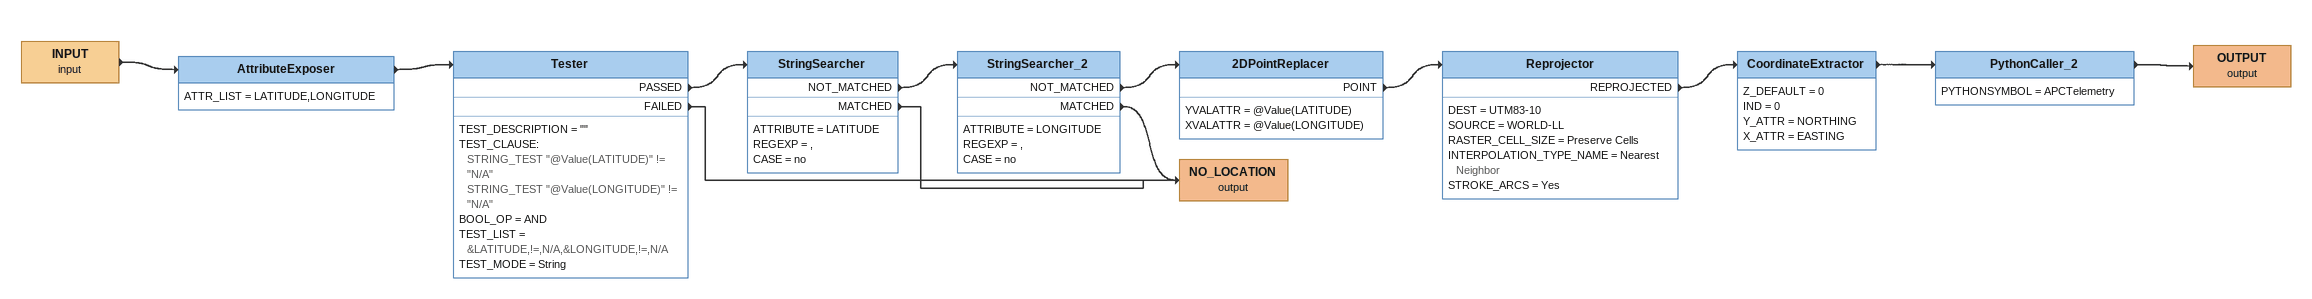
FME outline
INPUT (input)
    -> AttributeExposer
AttributeExposer
    ATTR_LIST = LATITUDE,LONGITUDE
    -> Tester
Tester
    TEST_DESCRIPTION = ""
    TEST_CLAUSE:
      STRING_TEST "@Value(LATITUDE)" != "N/A"
      STRING_TEST "@Value(LONGITUDE)" != "N/A"
    BOOL_OP = AND
    TEST_LIST = &LATITUDE,!=,N/A,&LONGITUDE,!=,N/A
    TEST_MODE = String
    PASSED -> StringSearcher
    FAILED -> NO_LOCATION (output)
StringSearcher
    ATTRIBUTE = LATITUDE
    REGEXP = ,
    CASE = no
    NOT_MATCHED -> StringSearcher_2
    MATCHED -> NO_LOCATION (output)
StringSearcher_2
    ATTRIBUTE = LONGITUDE
    REGEXP = ,
    CASE = no
    NOT_MATCHED -> 2DPointReplacer
    MATCHED -> NO_LOCATION (output)
2DPointReplacer
    YVALATTR = @Value(LATITUDE)
    XVALATTR = @Value(LONGITUDE)
    POINT -> Reprojector
Reprojector
    DEST = UTM83-10
    SOURCE = WORLD-LL
    RASTER_CELL_SIZE = Preserve Cells
    INTERPOLATION_TYPE_NAME = Nearest Neighbor
    STROKE_ARCS = Yes
    REPROJECTED -> CoordinateExtractor
CoordinateExtractor
    Z_DEFAULT = 0
    IND = 0
    Y_ATTR = NORTHING
    X_ATTR = EASTING
    -> PythonCaller_2
PythonCaller_2
    PYTHONSYMBOL = APCTelemetry
    -> OUTPUT (output)
OUTPUT (output)
NO_LOCATION (output)
